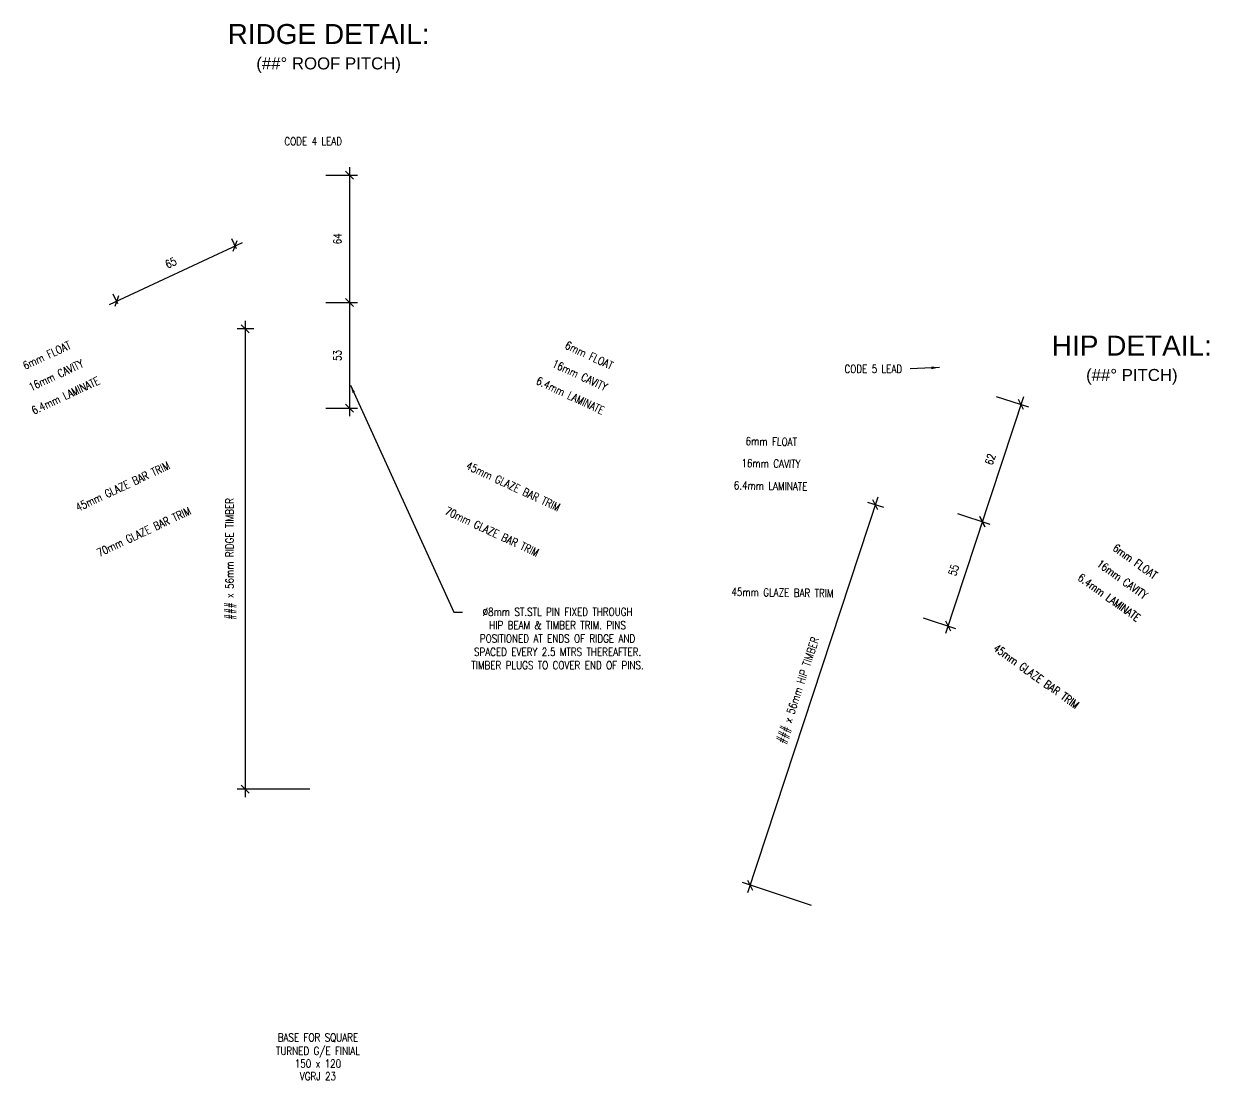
# Model space of a CAD drawing. Header units: millimetres. Extents: x -38686 to 870903, y -23218 to 232707.
# Drawn here: x 870311 to 870903, y 232055 to 232583 of the extents above; entities that cross this region are included whole.
import ezdxf
from ezdxf.enums import TextEntityAlignment as Align

# ---------------------------------------------------------------- set-up
doc = ezdxf.new("R2010")
doc.units = ezdxf.units.MM
doc.header["$LTSCALE"] = 10
doc.header["$PDMODE"] = 35
doc.header["$PDSIZE"] = 50
doc.layers.add('44 - Detail Text', color=7, linetype='Continuous')
doc.styles.add('1-2', font='romans.shx', dxfattribs={"width": 0.8, "height": 4})
doc.styles.add('1-20', font='romans.shx', dxfattribs={"width": 0.8, "height": 35})
doc.dimstyles.new('1-2', dxfattribs={"dimtxt": 4, "dimasz": 4, "dimexe": 4, "dimexo": 4, "dimgap": 4, "dimtad": 1, "dimdec": 0, "dimzin": 0, "dimdsep": 46, "dimtxsty": '1-2', "dimblk": 'OBLIQUE', "dimcen": 4, "dimdle": 4, "dimclrd": 251, "dimclre": 251, "dimclrt": 251, "dimadec": 0, "dimazin": 0, "dimtfac": 1, "dimtdec": 0, "dimtix": 1, "dimtmove": 1, "dimatfit": 3, "dimfxl": 1, "dimtolj": 1, "dimtzin": 0, "dimlwd": 25, "dimarcsym": 0})

# ---------------------------------------------------------------- blocks, each defined once
blk = doc.blocks.new('_Oblique')
at = {"color": 0, "linetype": 'ByBlock', "lineweight": -2}
blk.add_line((-0.5, -0.5), (0.5, 0.5), dxfattribs=at)
blk = doc.blocks.new('*D1939')
at = {"layer": '44 - Detail Text', "color": 251, "lineweight": 25, "transparency": 16777216}
blk.add_line((870421.45, 232434.2), (870421.45, 232196.2), dxfattribs=at)
at = {"layer": '44 - Detail Text', "color": 251, "lineweight": -2, "transparency": 16777216}
for p, q in [((870425.86, 232430.2), (870417.45, 232430.2)), ((870453.87, 232200.2), (870417.45, 232200.2))]:
    blk.add_line(p, q, dxfattribs=at)
at = {"layer": 'Defpoints', "color": 0, "transparency": 16777216}
for p in [(870429.86, 232430.2), (870421.45, 232200.2), (870457.87, 232200.2)]:
    blk.add_point(p, dxfattribs=at)
at = {"layer": '44 - Detail Text', "color": 251, "lineweight": 25, "transparency": 16777216, "xscale": 4, "yscale": 4, "zscale": 4}
for p, rotation in [((870421.45, 232430.2), 90), ((870421.45, 232200.2), 270)]:
    blk.add_blockref('_Oblique', p, dxfattribs=dict(at, rotation=rotation))
at = {"layer": '44 - Detail Text', "color": 251, "lineweight": 9, "transparency": 16777216, "insert": (870414.4, 232315.2), "char_height": 4, "attachment_point": 5, "rotation": 90, "style": '1-2'}
blk.add_mtext('\\A1;### x 56mm RIDGE TIMBER', dxfattribs=at)
blk = doc.blocks.new('*D1940')
at = {"layer": '44 - Detail Text', "color": 251, "lineweight": 25, "ltscale": 10, "transparency": 16777216}
blk.add_line((870473.56, 232510.94), (870473.56, 232439.26), dxfattribs=at)
at = {"layer": '44 - Detail Text', "color": 251, "lineweight": -2, "ltscale": 10, "transparency": 16777216}
for p, q in [((870461.86, 232506.94), (870477.56, 232506.94)), ((870461.86, 232443.26), (870477.56, 232443.26))]:
    blk.add_line(p, q, dxfattribs=at)
at = {"layer": 'Defpoints', "color": 0, "ltscale": 10, "transparency": 16777216}
for p in [(870457.86, 232506.94), (870457.86, 232443.26), (870473.56, 232443.26)]:
    blk.add_point(p, dxfattribs=at)
at = {"layer": '44 - Detail Text', "color": 251, "lineweight": 25, "ltscale": 10, "transparency": 16777216, "xscale": 4, "yscale": 4, "zscale": 4}
for p, rotation in [((870473.56, 232506.94), 90), ((870473.56, 232443.26), 270)]:
    blk.add_blockref('_Oblique', p, dxfattribs=dict(at, rotation=rotation))
at = {"layer": '44 - Detail Text', "color": 251, "lineweight": 9, "ltscale": 10, "transparency": 16777216, "insert": (870467.56, 232475.1), "char_height": 4, "attachment_point": 5, "rotation": 90, "style": '1-2'}
blk.add_mtext('\\A1;64', dxfattribs=at)
blk = doc.blocks.new('*D1827')
at = {"layer": '44 - Detail Text', "color": 251, "lineweight": -2, "ltscale": 10, "transparency": 16777216}
for p, q in [((870461.86, 232443.26), (870477.56, 232443.26)), ((870461.86, 232390.44), (870477.56, 232390.44))]:
    blk.add_line(p, q, dxfattribs=at)
at = {"layer": '44 - Detail Text', "color": 251, "lineweight": 25, "ltscale": 10, "transparency": 16777216}
blk.add_line((870473.56, 232447.26), (870473.56, 232386.44), dxfattribs=at)
at = {"layer": 'Defpoints', "color": 0, "ltscale": 10, "transparency": 16777216}
for p in [(870457.86, 232443.26), (870457.86, 232390.44), (870473.56, 232390.44)]:
    blk.add_point(p, dxfattribs=at)
at = {"layer": '44 - Detail Text', "color": 251, "lineweight": 25, "ltscale": 10, "transparency": 16777216, "xscale": 4, "yscale": 4, "zscale": 4}
for p, rotation in [((870473.56, 232443.26), 90), ((870473.56, 232390.44), 270)]:
    blk.add_blockref('_Oblique', p, dxfattribs=dict(at, rotation=rotation))
at = {"layer": '44 - Detail Text', "color": 251, "lineweight": 9, "ltscale": 10, "transparency": 16777216, "insert": (870467.56, 232416.85), "char_height": 4, "attachment_point": 5, "rotation": 90, "style": '1-2'}
blk.add_mtext('\\A1;53', dxfattribs=at)
blk = doc.blocks.new('*D1828')
at = {"layer": '44 - Detail Text', "color": 251, "lineweight": 25, "transparency": 16777216}
blk.add_line((870737.64, 232345.99), (870672.51, 232148.45), dxfattribs=at)
at = {"layer": '44 - Detail Text', "color": 251, "lineweight": -2, "transparency": 16777216}
for p, q in [((870740.58, 232340.81), (870732.59, 232343.44)), ((870704.55, 232142.1), (870669.96, 232153.5))]:
    blk.add_line(p, q, dxfattribs=at)
at = {"layer": 'Defpoints', "color": 0, "transparency": 16777216}
for p in [(870744.38, 232339.55), (870673.76, 232152.25), (870708.35, 232140.85)]:
    blk.add_point(p, dxfattribs=at)
at = {"layer": '44 - Detail Text', "color": 251, "lineweight": 25, "transparency": 16777216, "xscale": 4, "yscale": 4, "zscale": 4}
for p, rotation in [((870736.39, 232342.19), 71.75109761374632), ((870673.76, 232152.25), 251.7510976137463)]:
    blk.add_blockref('_Oblique', p, dxfattribs=dict(at, rotation=rotation))
at = {"layer": '44 - Detail Text', "color": 251, "lineweight": 9, "transparency": 16777216, "insert": (870698.38, 232249.43), "char_height": 4, "attachment_point": 5, "rotation": 71.7511, "style": '1-2'}
blk.add_mtext('\\A1;### x 56mm HIP TIMBER', dxfattribs=at)
blk = doc.blocks.new('*D1941')
at = {"layer": '44 - Detail Text', "color": 251, "lineweight": 25, "ltscale": 10, "transparency": 16777216}
blk.add_line((870810.38, 232396.16), (870788.57, 232330.01), dxfattribs=at)
at = {"layer": '44 - Detail Text', "color": 251, "lineweight": -2, "ltscale": 10, "transparency": 16777216}
for p, q in [((870796.83, 232396.42), (870812.93, 232391.11)), ((870777.52, 232337.86), (870793.62, 232332.55))]:
    blk.add_line(p, q, dxfattribs=at)
at = {"layer": 'Defpoints', "color": 0, "ltscale": 10, "transparency": 16777216}
for p in [(870793.03, 232397.67), (870773.72, 232339.11), (870789.82, 232333.8)]:
    blk.add_point(p, dxfattribs=at)
at = {"layer": '44 - Detail Text', "color": 251, "lineweight": 25, "ltscale": 10, "transparency": 16777216, "xscale": 4, "yscale": 4, "zscale": 4}
for p, rotation in [((870809.13, 232392.36), 71.75103183497691), ((870789.82, 232333.8), 251.7510318349769)]:
    blk.add_blockref('_Oblique', p, dxfattribs=dict(at, rotation=rotation))
at = {"layer": '44 - Detail Text', "color": 251, "lineweight": 9, "ltscale": 10, "transparency": 16777216, "insert": (870793.78, 232364.96), "char_height": 4, "attachment_point": 5, "rotation": 71.75103, "style": '1-2'}
blk.add_mtext('\\A1;62', dxfattribs=at)
blk = doc.blocks.new('*D1942')
at = {"layer": '44 - Detail Text', "color": 251, "lineweight": 25, "ltscale": 10, "transparency": 16777216}
blk.add_line((870791.08, 232337.6), (870771.4, 232277.92), dxfattribs=at)
at = {"layer": '44 - Detail Text', "color": 251, "lineweight": -2, "ltscale": 10, "transparency": 16777216}
for p, q in [((870777.52, 232337.86), (870793.62, 232332.55)), ((870760.35, 232285.78), (870776.45, 232280.47))]:
    blk.add_line(p, q, dxfattribs=at)
at = {"layer": 'Defpoints', "color": 0, "ltscale": 10, "transparency": 16777216}
for p in [(870773.72, 232339.11), (870756.55, 232287.03), (870772.65, 232281.72)]:
    blk.add_point(p, dxfattribs=at)
at = {"layer": '44 - Detail Text', "color": 251, "lineweight": 25, "ltscale": 10, "transparency": 16777216, "xscale": 4, "yscale": 4, "zscale": 4}
for p, rotation in [((870789.82, 232333.8), 71.75103183308724), ((870772.65, 232281.72), 251.7510318330872)]:
    blk.add_blockref('_Oblique', p, dxfattribs=dict(at, rotation=rotation))
at = {"layer": '44 - Detail Text', "color": 251, "lineweight": 9, "ltscale": 10, "transparency": 16777216, "insert": (870775.54, 232309.64), "char_height": 4, "attachment_point": 5, "rotation": 71.75103, "style": '1-2'}
blk.add_mtext('\\A1;55', dxfattribs=at)
blk = doc.blocks.new('*D1943')
at = {"layer": '44 - Detail Text', "color": 251, "lineweight": 25, "transparency": 16777216}
blk.add_line((870353.66, 232442.23), (870420.16, 232473.25), dxfattribs=at)
at = {"layer": '44 - Detail Text', "color": 251, "lineweight": -2, "transparency": 16777216}
for p, q in [((870417.17, 232470.2), (870414.85, 232475.19)), ((870357.92, 232442.56), (870355.59, 232447.55))]:
    blk.add_line(p, q, dxfattribs=at)
at = {"layer": 'Defpoints', "color": 0, "transparency": 16777216}
for p in [(870416.54, 232471.56), (870418.86, 232466.57), (870359.61, 232438.94)]:
    blk.add_point(p, dxfattribs=at)
at = {"layer": '44 - Detail Text', "color": 251, "lineweight": 25, "transparency": 16777216, "xscale": 4, "yscale": 4, "zscale": 4}
for p, rotation in [((870416.54, 232471.56), 25.00401351407173), ((870357.28, 232443.92), 205.0040135140717)]:
    blk.add_blockref('_Oblique', p, dxfattribs=dict(at, rotation=rotation))
at = {"layer": '44 - Detail Text', "color": 251, "lineweight": 9, "transparency": 16777216, "insert": (870384.37, 232463.18), "char_height": 4, "attachment_point": 5, "rotation": 25.00401, "style": '1-2'}
blk.add_mtext('\\A1;65', dxfattribs=at)

msp = doc.modelspace()

# ---------------------------------------------------------------- texts
at = {"layer": '44 - Detail Text', "color": 8, "lineweight": 9, "style": '1-2', "width": 0.8}
for s, p in [('BASE FOR SQUARE', (870457.861, 232076.097)), ('TURNED G/E FINIAL', (870457.861, 232069.383)), ('150 x 120', (870457.861, 232063.049)), ('VGRJ 23', (870457.861, 232056.716))]:
    msp.add_text(s, height=4, dxfattribs=at).set_placement(p, align=Align.MIDDLE_CENTER)
at = {"layer": '44 - Detail Text', "color": 8, "lineweight": 9}
for s, insert, char_height, attachment_point, style in [('\\A1;{\\fArial|b0|i0|c0|p34;\\W1;RIDGE DETAIL:\\P\\H0.6x;(##%%D ROOF PITCH)}', (870463.193, 232570.205), 10, 5, '1-20'), ('CODE 4 LEAD', (870441.088, 232525.846), 4, 1, '1-2'), ('\\A1;{\\fArial|b0|i0|c0|p34;\\W1;HIP DETAIL:\\P\\H0.6x;(##%%D PITCH)}', (870864.56, 232414.53), 10, 5, '1-20'), ('CODE 5 LEAD', (870749.783, 232408.13), 4, 9, '1-2'), ('%%C8mm ST.STL PIN FIXED THROUGH\\PHIP BEAM & TIMBER TRIM. PINS\\PPOSITIONED AT ENDS OF RIDGE AND\\PSPACED EVERY 2.5 MTRS THEREAFTER.\\PTIMBER PLUGS TO COVER END OF PINS.', (870577.588, 232275.402), 4, 5, '1-2')]:
    msp.add_mtext(s, dxfattribs=dict(at, insert=insert, char_height=char_height, attachment_point=attachment_point, style=style))
at = {"layer": '44 - Detail Text', "color": 8, "lineweight": 9, "char_height": 4, "attachment_point": 5, "style": '1-2'}
for s, insert, rotation in [('6mm FLOAT', (870322.359, 232416.927), 25), ('6mm FLOAT', (870593.369, 232416.927), 335), ('16mm CAVITY', (870327.008, 232406.957), 25), ('16mm CAVITY', (870588.721, 232406.957), 335), ('6.4mm LAMINATE', (870331.741, 232396.807), 25), ('6.4mm LAMINATE', (870583.987, 232396.807), 335), ('6mm FLOAT', (870684.401, 232373.86), 359.138849), ('45mm GLAZE BAR TRIM', (870360.31, 232351.429), 25), ('45mm GLAZE BAR TRIM', (870555.419, 232351.429), 335), ('16mm CAVITY', (870684.236, 232362.861), 359.138849), ('6.4mm LAMINATE', (870684.068, 232351.663), 359.138849), ('70mm GLAZE BAR TRIM', (870370.875, 232328.771), 25), ('70mm GLAZE BAR TRIM', (870544.853, 232328.771), 335), ('6mm FLOAT', (870866.189, 232313.919), 324.363346), ('16mm CAVITY', (870859.78, 232304.979), 324.363346), ('6.4mm LAMINATE', (870853.254, 232295.877), 324.363346), ('45mm GLAZE BAR TRIM', (870689.982, 232298.368), 359.138849), ('45mm GLAZE BAR TRIM', (870816.801, 232256.552), 324.363346)]:
    msp.add_mtext(s, dxfattribs=dict(at, insert=insert, rotation=rotation))

# ---------------------------------------------------------------- dimensions: what is measured, and where the dimension line sits
at = {"layer": '44 - Detail Text', "color": 8, "lineweight": 9, "ltscale": 10}
for base, p1, p2, angle, picture, middle in [((870473.561, 232443.261), (870457.864, 232506.942), (870457.864, 232443.261), 90, '*D1940', (870467.561, 232475.102)), ((870473.561, 232390.442), (870457.864, 232443.261), (870457.864, 232390.442), 90, '*D1827', (870467.561, 232416.852)), ((870772.649, 232281.722), (870773.72, 232339.114), (870756.547, 232287.031), 71.751032, '*D1942', (870775.538, 232309.642))]:
    dim = msp.add_linear_dim(base=base, p1=p1, p2=p2, angle=angle, dimstyle='1-2', dxfattribs=at)
    dim.commit()
    dim.dimension.update_dxf_attribs({"geometry": picture, "text_midpoint": middle})
at = {"layer": '44 - Detail Text', "color": 8, "lineweight": 9}
dim = msp.add_aligned_dim(p1=(870359.607, 232438.937), p2=(870418.864, 232466.574), distance=5.503, dimstyle='1-2', dxfattribs=at)
dim.commit()
dim.dimension.update_dxf_attribs({"geometry": '*D1943', "text_midpoint": (870384.374, 232463.18)})
for base, p1, p2, angle, text, override, picture, middle in [((870421.45, 232200.204), (870429.864, 232430.204), (870457.866, 232200.204), 90, '### x 56mm RIDGE TIMBER', {"dimpost": ' x 56mm RIDGE TIMBER'}, '*D1939', (870414.402, 232315.204)), ((870673.763, 232152.249), (870744.383, 232339.555), (870708.346, 232140.846), 71.751098, '### x 56mm HIP TIMBER', {"dimpost": ' x 56mm HIP TIMBER'}, '*D1828', (870698.384, 232249.426))]:
    dim = msp.add_linear_dim(base=base, p1=p1, p2=p2, angle=angle, text=text, dimstyle='1-2', override=override, dxfattribs=at)
    dim.commit()
    dim.dimension.update_dxf_attribs({"geometry": picture, "text_midpoint": middle})
at = {"layer": '44 - Detail Text', "color": 8, "lineweight": 9, "ltscale": 10}
dim = msp.add_aligned_dim(p1=(870793.029, 232397.672), p2=(870773.72, 232339.114), distance=16.955, dimstyle='1-2', dxfattribs=at)
dim.commit()
dim.dimension.update_dxf_attribs({"geometry": '*D1941', "text_midpoint": (870793.778, 232364.962)})

# ---------------------------------------------------------------- leaders
at = {"layer": '44 - Detail Text', "color": 8, "lineweight": 9, "annotation_type": 0, "has_hookline": 1, "hookline_direction": 1, "text_width": 32.61}
msp.add_leader([(870768.404, 232410.849), (870753.783, 232410.13)], dimstyle='1-2', override={"dimgap": 4, "dimtad": 0}, dxfattribs=at)
at = {"layer": '44 - Detail Text', "color": 8, "lineweight": 9}
msp.add_leader([(870474.114, 232401.989), (870525.838, 232288.579), (870530.149, 232288.579)], dimstyle='1-2', override={"dimgap": 4, "dimtad": 0}, dxfattribs=at)

doc.saveas('drawing.dxf')
